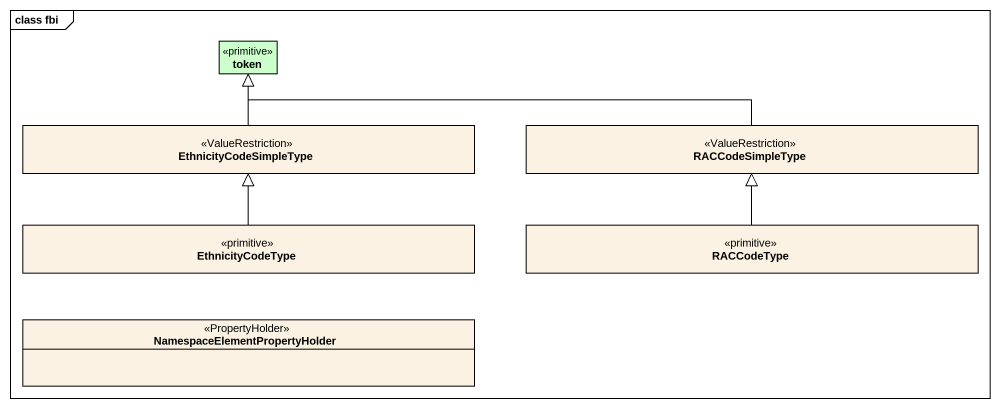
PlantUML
@startuml
mainframe class fbi
hide circle
hide empty members
class token <<primitive>> #CCFFCC
class EthnicityCodeSimpleType <<ValueRestriction>>
class RACCodeSimpleType <<ValueRestriction>>
class EthnicityCodeType <<primitive>>
class RACCodeType <<primitive>>
class "NamespaceElementPropertyHolder" as NamespaceElementPropertyHold <<PropertyHolder>>
EthnicityCodeSimpleType -up-|> token
RACCodeSimpleType -left-|> token
EthnicityCodeType -up-|> EthnicityCodeSimpleType
RACCodeType -up-|> RACCodeSimpleType
@enduml
